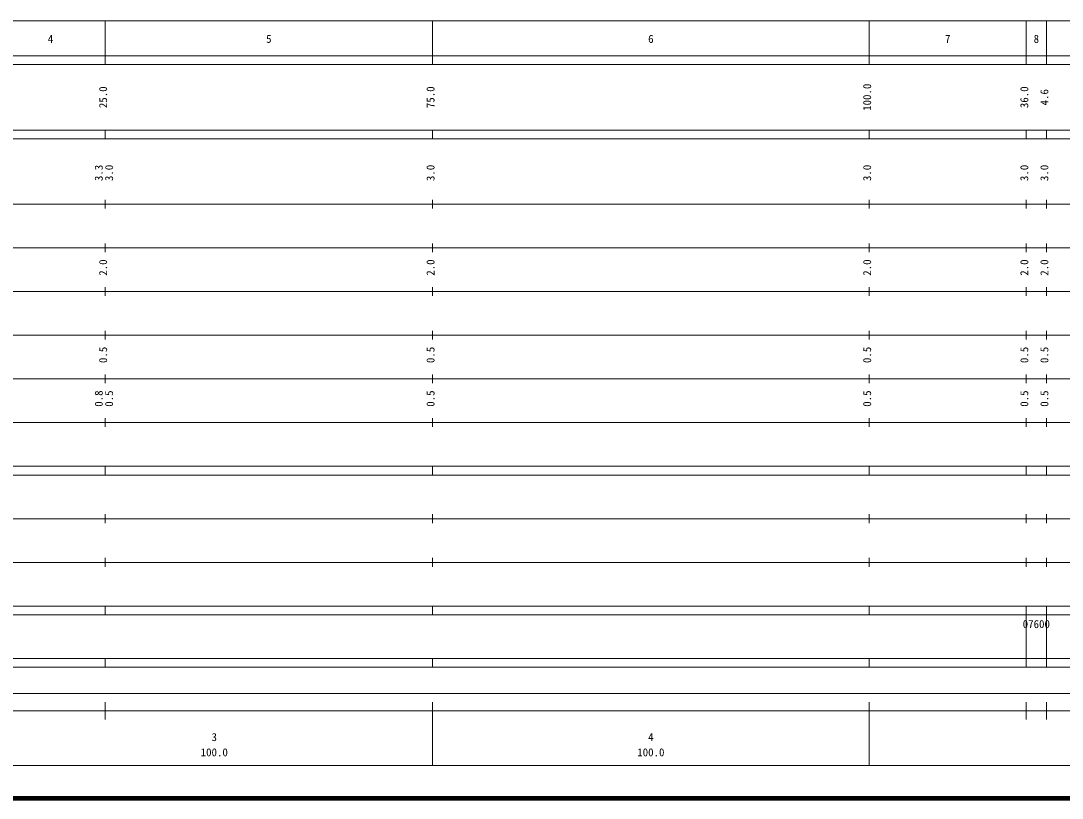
# Model space of a CAD drawing. Units: millimetres on the paper, enlarged 1000 times. Extents: x 40000 to 680000, y 20000 to 380000.
# Drawn here: x 273692 to 512214, y 20000 to 198000 of the extents above; entities that cross this region are included whole.
import ezdxf
from ezdxf.enums import TextEntityAlignment as Align

# ---------------------------------------------------------------- set-up
doc = ezdxf.new("R2010")
doc.units = ezdxf.units.MM
doc.header["$LTSCALE"] = 1000
doc.layers.add('M-TTL', color=2, linetype='Continuous', lineweight=140)
doc.layers.add('M-TTL-BAND', color=7, linetype='Continuous', lineweight=13)
doc.styles.add('ＭＳ ゴシック', font='')
doc.styles.get('ＭＳ ゴシック').set_extended_font_data('MS Gothic')

msp = doc.modelspace()

# ---------------------------------------------------------------- linework, layer by layer
at = {"layer": 'M-TTL'}
msp.add_line((40000, 20000), (680000, 20000), dxfattribs=at)
at = {"layer": 'M-TTL-BAND'}
for p, q in [((68000, 198000), (579000, 198000)), ((293000, 188000), (293000, 198000)), ((368000, 188000), (368000, 198000)), ((468000, 188000), (468000, 198000)), ((504000, 188000), (504000, 198000)), ((508600, 188000), (508600, 198000)), ((40000, 190000), (579000, 190000)), ((40000, 188000), (579000, 188000)), ((40000, 173000), (579000, 173000)), ((293000, 171000), (293000, 173000)), ((368000, 171000), (368000, 173000)), ((468000, 171000), (468000, 173000)), ((504000, 171000), (504000, 173000)), ((508600, 171000), (508600, 173000)), ((40000, 171000), (579000, 171000)), ((40000, 156000), (579000, 156000)), ((293000, 155000), (293000, 157000)), ((368000, 155000), (368000, 157000)), ((468000, 155000), (468000, 157000)), ((504000, 155000), (504000, 157000)), ((508600, 155000), (508600, 157000)), ((46000, 146000), (579000, 146000)), ((293000, 145000), (293000, 147000)), ((368000, 145000), (368000, 147000)), ((468000, 145000), (468000, 147000)), ((504000, 145000), (504000, 147000)), ((508600, 145000), (508600, 147000)), ((52000, 136000), (579000, 136000)), ((293000, 135000), (293000, 137000)), ((368000, 135000), (368000, 137000)), ((468000, 135000), (468000, 137000)), ((504000, 135000), (504000, 137000)), ((508600, 135000), (508600, 137000)), ((293000, 125000), (293000, 127000)), ((368000, 125000), (368000, 127000)), ((468000, 125000), (468000, 127000)), ((504000, 125000), (504000, 127000)), ((508600, 125000), (508600, 127000)), ((46000, 126000), (579000, 126000)), ((293000, 115000), (293000, 117000)), ((368000, 115000), (368000, 117000)), ((468000, 115000), (468000, 117000)), ((504000, 115000), (504000, 117000)), ((508600, 115000), (508600, 117000)), ((52000, 116000), (579000, 116000)), ((46000, 106000), (579000, 106000)), ((293000, 105000), (293000, 107000)), ((368000, 105000), (368000, 107000)), ((468000, 105000), (468000, 107000)), ((504000, 105000), (504000, 107000)), ((508600, 105000), (508600, 107000)), ((40000, 96000), (579000, 96000)), ((293000, 94000), (293000, 96000)), ((368000, 94000), (368000, 96000)), ((468000, 94000), (468000, 96000)), ((504000, 94000), (504000, 96000)), ((508600, 94000), (508600, 96000)), ((40000, 94000), (579000, 94000)), ((49000, 84000), (579000, 84000)), ((293000, 83000), (293000, 85000)), ((368000, 83000), (368000, 85000)), ((468000, 83000), (468000, 85000)), ((504000, 83000), (504000, 85000)), ((508600, 83000), (508600, 85000)), ((40000, 74000), (579000, 74000)), ((293000, 73000), (293000, 75000)), ((368000, 73000), (368000, 75000)), ((468000, 73000), (468000, 75000)), ((504000, 73000), (504000, 75000)), ((508600, 73000), (508600, 75000)), ((40000, 64000), (579000, 64000)), ((293000, 62000), (293000, 64000)), ((368000, 62000), (368000, 64000)), ((468000, 62000), (468000, 64000)), ((504000, 62000), (504000, 64000)), ((508600, 62000), (508600, 64000)), ((40000, 62000), (579000, 62000)), ((504000, 52000), (504000, 62000)), ((508600, 52000), (508600, 62000)), ((40000, 52000), (579000, 52000)), ((293000, 50000), (293000, 52000)), ((368000, 50000), (368000, 52000)), ((468000, 50000), (468000, 52000)), ((504000, 50000), (504000, 52000)), ((508600, 50000), (508600, 52000)), ((40000, 50000), (579000, 50000)), ((71000, 44000), (565000, 44000)), ((293000, 38000), (293000, 42000)), ((368000, 27500), (368000, 42000)), ((468000, 27500), (468000, 42000)), ((504000, 38000), (504000, 42000)), ((508600, 38000), (508600, 42000)), ((40000, 40000), (579000, 40000)), ((68000, 27500), (579000, 27500))]:
    msp.add_line(p, q, dxfattribs=at)

# ---------------------------------------------------------------- texts
at = {"layer": 'M-TTL-BAND', "style": 'ＭＳ ゴシック'}
for s, p in [('4', (280500, 192405)), ('5', (330500, 192405)), ('6', (418000, 192405)), ('7', (486000, 192405)), ('8', (506300, 192405)), ('3', (318000, 32523)), ('4', (418000, 32523)), ('100.0', (318000, 29033)), ('100.0', (418000, 29033))]:
    msp.add_text(s, height=1833, dxfattribs=at).set_placement(p, align=Align.BOTTOM_CENTER)
for s, p in [('25.0', (294000, 180500)), ('75.0', (369000, 180500)), ('100.0', (469000, 180500)), ('36.0', (505000, 180500)), ('4.6', (509600, 180500)), ('3.3', (293000, 163174)), ('3.0', (295370, 163174)), ('3.0', (369000, 163174)), ('3.0', (469000, 163174)), ('3.0', (505000, 163174)), ('3.0', (509600, 163174)), ('2.0', (294000, 141500)), ('2.0', (369000, 141500)), ('2.0', (469000, 141500)), ('2.0', (505000, 141500)), ('2.0', (509600, 141500)), ('0.5', (294000, 121500)), ('0.5', (369000, 121500)), ('0.5', (469000, 121500)), ('0.5', (505000, 121500)), ('0.5', (509600, 121500)), ('0.8', (293000, 111500)), ('0.5', (295370, 111500)), ('0.5', (369000, 111500)), ('0.5', (469000, 111500)), ('0.5', (505000, 111500)), ('0.5', (509600, 111500))]:
    msp.add_text(s, height=1833, rotation=90, dxfattribs=at).set_placement(p, align=Align.BOTTOM_CENTER)
msp.add_text('07600', height=1833, dxfattribs=at).set_placement((503175, 58405), align=Align.BOTTOM_LEFT)

doc.saveas('drawing.dxf')
